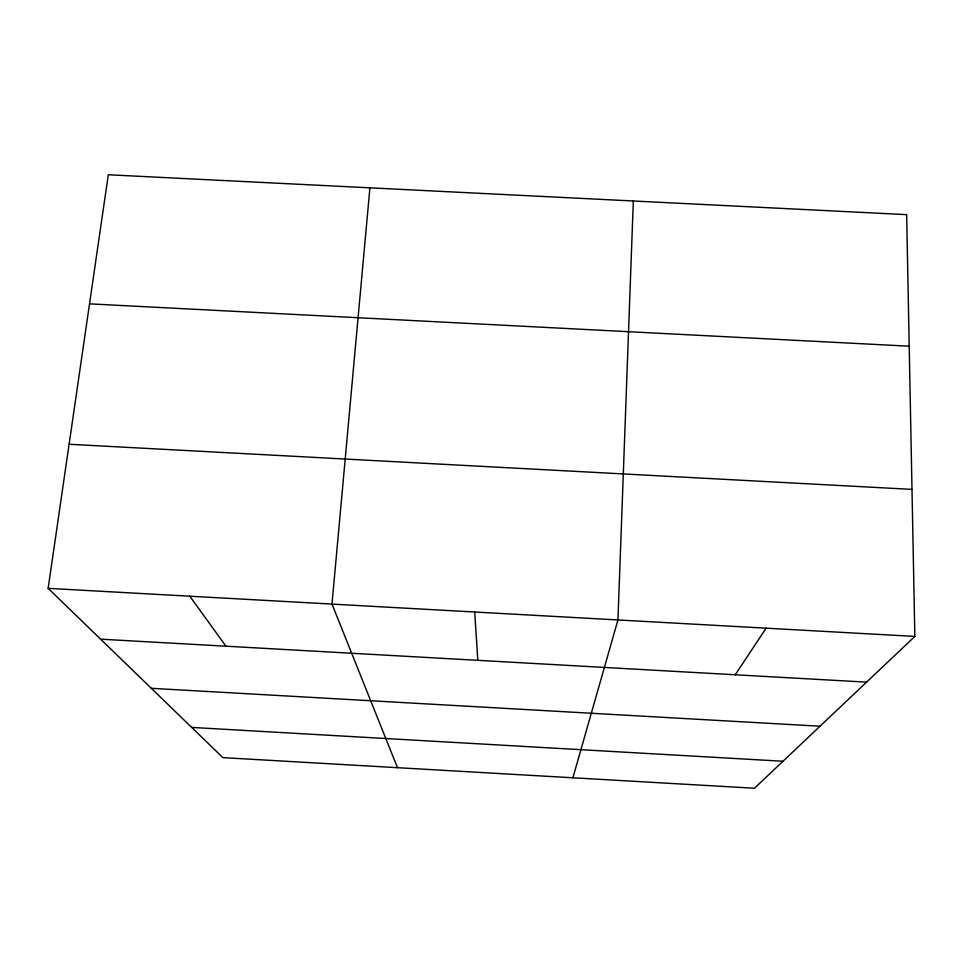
<?xml version="1.0" encoding="UTF-8"?>
<svg xmlns="http://www.w3.org/2000/svg" width="963" height="963" viewBox="0 0 963 963"><rect width="100%" height="100%" fill="white"/><g stroke="black" fill="none" stroke-linecap="round" stroke-linejoin="round"><path stroke-width="1.44" d="M633.329 200.99L617.945 619.943L572.901 777.791M369.912 187.821L331.982 604.078L397.478 767.68M48.15 588.345L108.301 174.76L906.652 214.641L914.85 636.423L754.486 788.24L222.874 757.628L48.15 588.345L914.85 636.423M735.25 674.774L766.115 628.165M89.523 303.851L909.216 346.199M69.107 444.256L911.997 489.385M100.609 639.167L866.556 682.141M151.311 688.304L819.995 726.222M191.685 727.414L783.003 761.252M189.795 596.193L225.932 646.197M474.699 611.999L477.817 660.329"/></g></svg>
